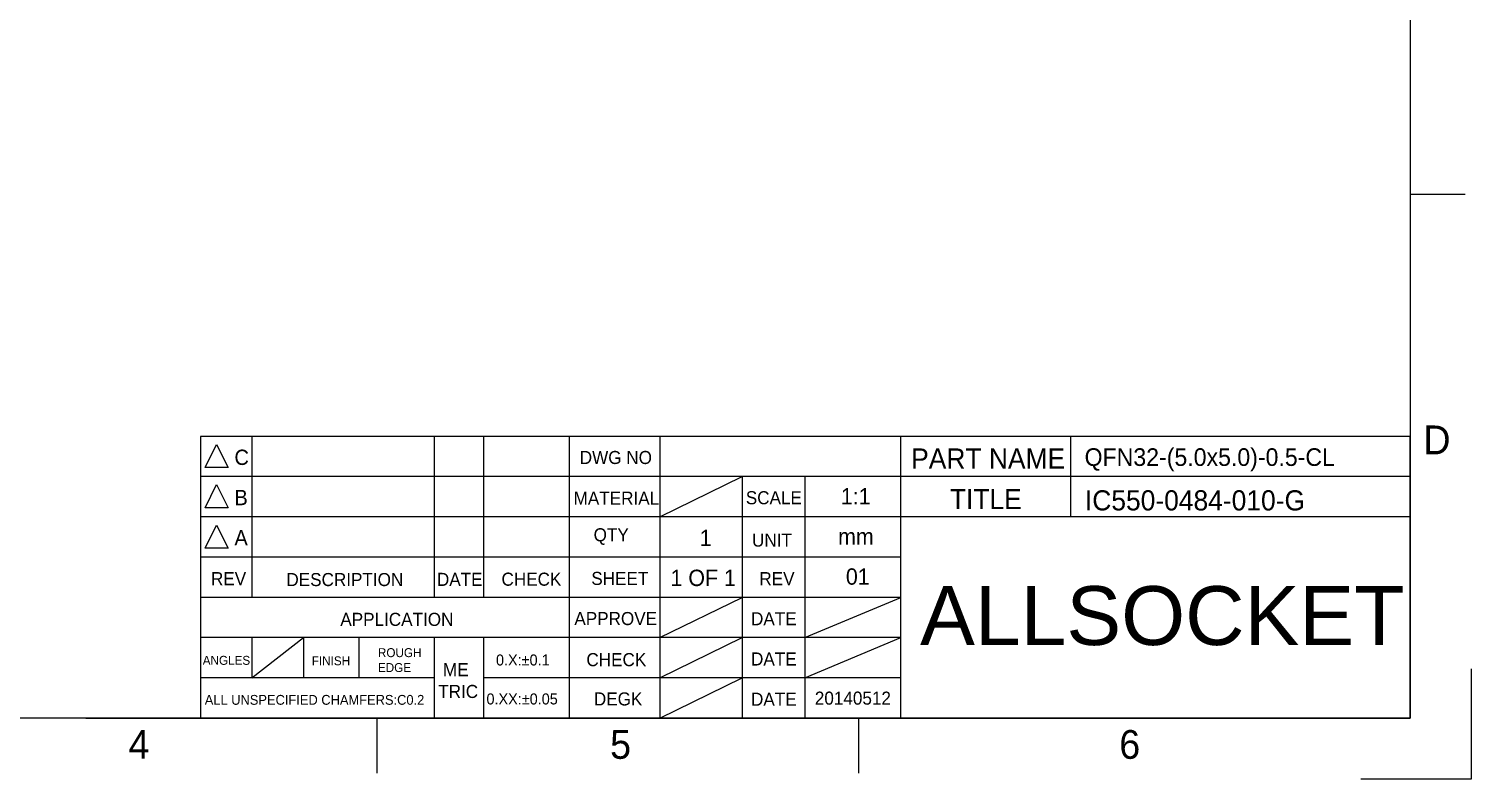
# Model space of a CAD drawing. Header units: millimetres. Extents: x 1642 to 1749, y -828 to -753.
# Drawn here: x 1699.71 to 1748.72, y -828.35 to -802.86 of the extents above; entities that cross this region are included whole.
import ezdxf

# ---------------------------------------------------------------- set-up
doc = ezdxf.new("R2010")
doc.units = ezdxf.units.MM
doc.header["$LTSCALE"] = 30.734
doc.layers.get('0').update_dxf_attribs({"linetype": 'CONTINUOUS'})
doc.layers.add('DIM', color=3, linetype='CONTINUOUS')
doc.layers.add('TuKuang', color=7, linetype='CONTINUOUS')
doc.styles.add('1', font='romans.shx', dxfattribs={"height": 2.5})
doc.styles.add('2', font='romans.shx', dxfattribs={"bigfont": 'bigfont.shx'})
doc.styles.add('GB', font='', dxfattribs={"height": 4})
doc.styles.add('ROMANS', font='romans.shx')
doc.styles.get('GB').set_extended_font_data('KaiTi_GB2312')

# ---------------------------------------------------------------- blocks, each defined once
blk = doc.blocks.new('asdf456')
at = {"layer": 'TuKuang', "color": 8}
for p, q in [((1548.39, 152.964), (1548.39, 15.774)), ((1548.39, 50.071), (1552, 50.071)), ((1548.39, 15.774), (1350.046, 15.774)), ((1480.748, 15.774), (1480.748, 12.163)), ((1512.277, 15.774), (1512.277, 12.163))]:
    blk.add_line(p, q, dxfattribs=at)
blk.add_lwpolyline([(1552.39, 18.994), (1552.39, 11.774), (1545.169, 11.774)], dxfattribs=at)
at = {"color": 8, "char_height": 1.88441, "attachment_point": 1, "style": '1'}
for s, insert, width in [('{\\f@Gulim|b0|i0|c134|p34;D}', (1549.26, 34.929), 9.04157), ('{\\f@Gulim|b0|i0|c134|p34;4}', (1464.486, 14.989), 8.30081), ('{\\f@Gulim|b0|i0|c134|p34;5}', (1496.016, 14.989), 8.30081), ('{\\f@Gulim|b0|i0|c134|p34;6}', (1529.351, 14.989), 8.30081)]:
    blk.add_mtext(s, dxfattribs=dict(at, insert=insert, width=width))

msp = doc.modelspace()

# ---------------------------------------------------------------- linework, layer by layer
at = {"color": 8}
for p, q in [((1707.29, -816.702), (1707.29, -822.172)), ((1713.478, -816.702), (1713.478, -822.172)), ((1715.156, -816.702), (1715.156, -822.172)), ((1718.07, -816.702), (1718.07, -826.274)), ((1721.153, -816.702), (1721.153, -826.274)), ((1729.34, -826.274), (1729.34, -816.702)), ((1735.102, -816.702), (1735.102, -819.437)), ((1746.64, -818.07), (1705.548, -818.07)), ((1721.153, -819.437), (1723.942, -818.07)), ((1723.942, -818.07), (1723.942, -826.274)), ((1726.08, -818.07), (1726.08, -826.274)), ((1718.07, -819.437), (1705.548, -819.437)), ((1746.64, -819.437), (1718.07, -819.437)), ((1729.34, -820.804), (1705.548, -820.804)), ((1729.34, -822.172), (1705.548, -822.172)), ((1721.153, -823.539), (1723.942, -822.172)), ((1726.08, -823.539), (1729.34, -822.172)), ((1729.34, -823.539), (1705.548, -823.539)), ((1707.29, -823.539), (1707.29, -824.906)), ((1707.29, -824.906), (1709.042, -823.539)), ((1709.042, -823.539), (1709.042, -824.906)), ((1710.926, -823.539), (1710.926, -824.906)), ((1713.478, -823.539), (1713.478, -826.274)), ((1715.156, -823.539), (1715.156, -826.274)), ((1721.153, -824.906), (1723.942, -823.539)), ((1726.08, -824.906), (1729.34, -823.539)), ((1713.478, -824.906), (1705.548, -824.906)), ((1729.34, -824.906), (1715.156, -824.906)), ((1721.153, -826.274), (1723.942, -824.906))]:
    msp.add_line(p, q, dxfattribs=at)
at = {"color": 8, "lineweight": 25, "ltscale": 10}
for p, q in [((1705.697, -817.763), (1706.092, -816.975)), ((1706.092, -816.975), (1706.486, -817.763)), ((1705.697, -819.13), (1706.092, -818.342)), ((1706.092, -818.342), (1706.486, -819.13)), ((1705.697, -820.503), (1706.092, -819.714)), ((1706.092, -819.714), (1706.486, -820.503))]:
    msp.add_line(p, q, dxfattribs=at)
at = {"color": 8}
msp.add_lwpolyline([(1746.64, -826.274), (1746.64, -816.702), (1705.548, -816.702), (1705.548, -826.274)], close=True, dxfattribs=at)
at = {"color": 8, "lineweight": 25, "ltscale": 10}
for points in [[(1706.486, -817.763), (1705.697, -817.763)], [(1706.486, -819.13), (1705.697, -819.13)], [(1706.486, -820.503), (1705.697, -820.503)]]:
    msp.add_lwpolyline(points, dxfattribs=at)
at = {"layer": 'TuKuang', "color": 8}
msp.add_lwpolyline([(1701.643, -826.274), (1745.919, -826.274)], dxfattribs=at)

# ---------------------------------------------------------------- block references
at = {"xscale": 0.518942464007705, "yscale": 0.518942464007705, "zscale": 0.518942464007705}
msp.add_blockref('asdf456', (943.114, -834.459), dxfattribs=at)

# ---------------------------------------------------------------- texts
at = {"color": 8, "lineweight": 25, "ltscale": 10, "char_height": 0.52053, "width": 0.67136, "attachment_point": 1, "style": '2'}
for s, insert in [('{\\f@Gulim|b0|i0|c134|p34;C}', (1706.696, -817.153)), ('{\\f@Gulim|b0|i0|c134|p34;B}', (1706.696, -818.521)), ('{\\f@Gulim|b0|i0|c134|p34;A}', (1706.696, -819.888))]:
    msp.add_mtext(s, dxfattribs=dict(at, insert=insert))
at = {"color": 0, "linetype": 'ByBlock', "insert": (1729.991, -821.792), "char_height": 2, "attachment_point": 1, "style": 'ROMANS'}
msp.add_mtext_dynamic_manual_height_columns('{\\fSansSerif|b0|i0|c2|p2;ALLSOCKET}', width=14.96325, gutter_width=2.25, heights=[0], dxfattribs=at)
at = {"layer": 'DIM', "color": 8, "linetype": 'ByBlock', "lineweight": 25, "attachment_point": 7, "style": 'GB'}
for s, insert, char_height, width in [('{\\f@Gulim|b0|i0|c134|p34;DWG NO}', (1718.429, -817.648), 0.44422, 3.71193), ('{\\f@Gulim|b0|i0|c134|p34;PART NAME}', (1729.689, -817.798), 0.68553, 5.51269), ('{\\f@Gulim|b0|i0|c134|p34;QFN32-(5.0x5.0)-0.5-CL}', (1735.581, -817.887), 0.6, 3.05386), ('{\\f@Gulim|b0|i0|c134|p34;MATERIAL}', (1718.221, -819.025), 0.44422, 1.55685), ('{\\f@Gulim|b0|i0|c134|p34;SCALE}', (1724.071, -819.015), 0.44422, 1.55685), ('{\\f@Gulim|b0|i0|c134|p34;1:1}', (1727.3, -819.015), 0.55528, 1.33831), ('{\\f@Gulim|b0|i0|c134|p34;TITLE}', (1731.006, -819.174), 0.68553, 3.05386), ('{\\f@Gulim|b0|i0|c134|p34;IC550-0484-010-G}', (1735.593, -819.229), 0.68553, 3.05386), ('{\\f@Gulim|b0|i0|c134|p34;  QTY}', (1718.577, -820.39), 0.44422, 1.55685), ('{\\f@Gulim|b0|i0|c134|p34;1}', (1722.506, -820.427), 0.55528, 0.96925), ('{\\f@Gulim|b0|i0|c134|p34;UNIT}', (1724.281, -820.455), 0.44422, 1.55685), ('{\\f@Gulim|b0|i0|c134|p34;mm}', (1727.207, -820.383), 0.55528, 1.33831), ('{\\f@Gulim|b0|i0|c134|p34;SHEET}', (1718.821, -821.757), 0.44422, 1.55685), ('{\\f@Gulim|b0|i0|c134|p34;1 OF 1}', (1721.513, -821.795), 0.55528, 2.60519), ('{\\f@Gulim|b0|i0|c134|p34;01}', (1727.471, -821.75), 0.55528, 1.33831), ('{\\f@Gulim|b0|i0|c134|p34;REV}', (1705.899, -821.759), 0.44422, 1.55685), ('{\\f@Gulim|b0|i0|c134|p34;DESCRIPTION}', (1708.462, -821.796), 0.44422, 1.55685), ('{\\f@Gulim|b0|i0|c134|p34;DATE}', (1713.577, -821.783), 0.44422, 1.55685), ('{\\f@Gulim|b0|i0|c134|p34;CHECK}', (1715.77, -821.783), 0.44422, 1.55685), ('{\\f@Gulim|b0|i0|c134|p34;REV}', (1724.532, -821.759), 0.44422, 1.55685), ('{\\f@Gulim|b0|i0|c134|p34;APPLICATION}', (1710.294, -823.148), 0.44422, 1.55685), ('{\\f@Gulim|b0|i0|c134|p34;APPROVE}', (1718.246, -823.121), 0.44422, 1.55685), ('{\\f@Gulim|b0|i0|c134|p34;DATE}', (1724.248, -823.121), 0.44422, 1.55685), ('{\\f@Gulim|b0|i0|c134|p34;ROUGH \\PEDGE}', (1711.572, -824.714), 0.30385, 1.22829), ('{\\f@Gulim|b0|i0|c134|p34;0.X:%%P0.1}', (1715.583, -824.493), 0.37481, 2.52294), ('{\\f@Gulim|b0|i0|c134|p34;CHECK}', (1718.655, -824.517), 0.44422, 1.55685), ('{\\f@Gulim|b0|i0|c134|p34;DATE}', (1724.248, -824.488), 0.44422, 1.55685), ('{\\f@Gulim|b0|i0|c134|p34; ME\\PTRIC}', (1713.62, -825.598), 0.44422, 1.55685), ('{\\f@Gulim|b0|i0|c134|p34;0.XX:%%P0.05}', (1715.26, -825.817), 0.37481, 2.81226), ('{\\f@Gulim|b0|i0|c134|p34;DEGK}', (1718.909, -825.852), 0.44422, 1.55685), ('{\\f@Gulim|b0|i0|c134|p34;DATE}', (1724.248, -825.855), 0.44422, 1.55685), ('{\\f@Gulim|b0|i0|c134|p34;20140512}', (1726.416, -825.825), 0.44422, 1.28893)]:
    msp.add_mtext(s, dxfattribs=dict(at, insert=insert, char_height=char_height, width=width))
at = {"layer": 'DIM', "color": 8, "linetype": 'ByBlock', "lineweight": 9, "attachment_point": 7, "style": 'GB'}
for s, insert, char_height, width in [('{\\f@Gulim|b0|i0|c134|p34;ANGLES}', (1705.619, -824.469), 0.30385, 1.647), ('{\\f@Gulim|b0|i0|c134|p34;FINISH}', (1709.325, -824.486), 0.30385, 1.42111), ('{\\f@Gulim|b0|i0|c134|p34;\\C8;ALL UNSPECIFIED CHAMFERS:C0.2}', (1705.688, -825.827), 0.33423, 7.928)]:
    msp.add_mtext(s, dxfattribs=dict(at, insert=insert, char_height=char_height, width=width))

doc.saveas('drawing.dxf')
